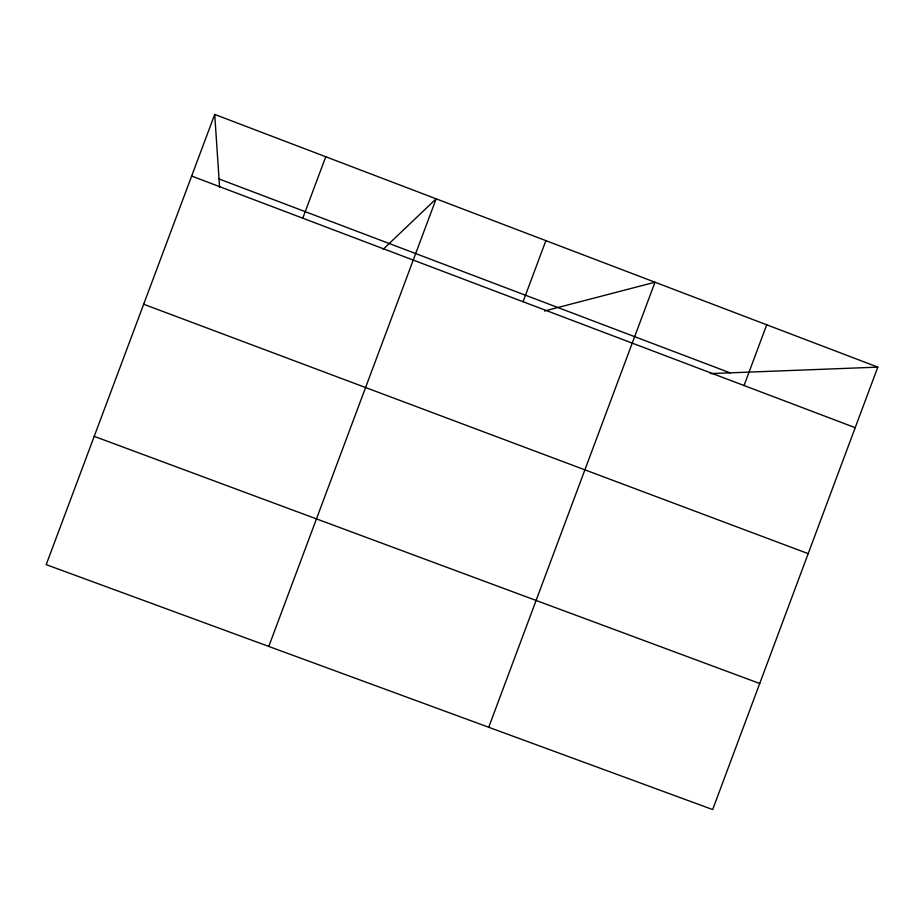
<?xml version="1.0" encoding="UTF-8"?>
<svg xmlns="http://www.w3.org/2000/svg" width="924" height="924" viewBox="0 0 924 924"><rect width="100%" height="100%" fill="white"/><g stroke="black" fill="none" stroke-linecap="round" stroke-linejoin="round"><path stroke-width="1.39" d="M302.772 218.191L325.756 156.757M268.769 646.43L436.151 198.822L383.137 249.318M523.065 301.721L545.888 240.644M488.727 727.257L654.989 282.224L544.502 310.995M744.051 385.527L766.735 324.798M877.8 367.128L712.67 809.563L46.2 564.645L214.715 114.437L877.8 367.128L710.452 373.596M94.213 436.359L759.724 683.494M143.67 304.239L808.188 553.649M219.034 178.956L730.052 372.846M191.661 176.057L855.197 427.673M214.715 114.437L219.6 187.306"/></g></svg>
